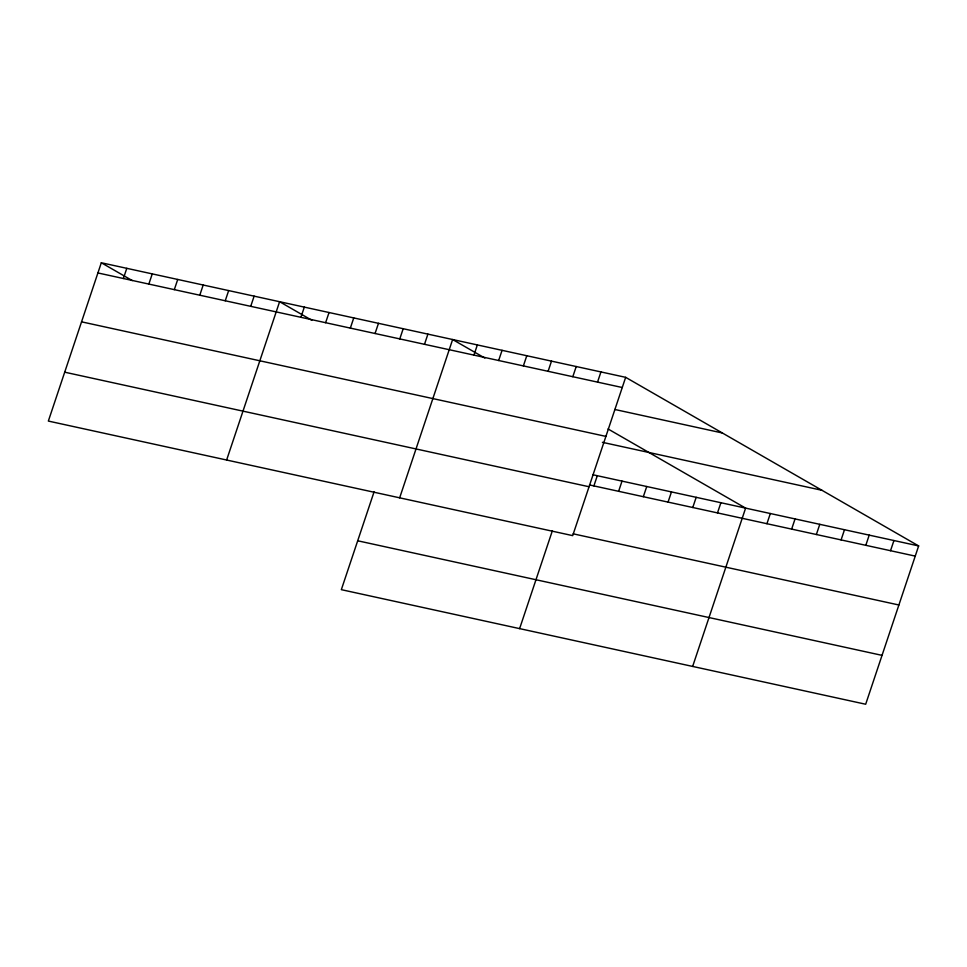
<?xml version="1.0" encoding="UTF-8"?>
<svg xmlns="http://www.w3.org/2000/svg" width="967" height="967" viewBox="0 0 967 967"><rect width="100%" height="100%" fill="white"/><g stroke="black" fill="none" stroke-linecap="round" stroke-linejoin="round"><path stroke-width="1.45" d="M101.317 262.758L48.35 421.068L572.694 535.633L625.661 377.335L101.317 262.758L132.31 280.599M123.377 278.508L126.786 268.33M148.845 284.068L152.254 273.891M174.314 289.641L177.723 279.463M199.782 295.201L203.191 285.023M225.251 300.773L228.659 290.584M250.719 306.334L254.128 296.156M226.629 460.026L279.596 301.716L311.821 320.258M300.906 317.297L304.315 307.119M325.625 322.7L329.034 312.522M350.344 328.103L353.753 317.925M375.063 333.506L378.472 323.316M399.782 338.909L403.191 328.72M374.084 491.816L341.339 589.665L865.683 704.242L918.65 545.932L625.661 377.335M424.501 344.3L427.91 334.123M399.661 497.824L452.629 339.526L484.854 358.068M473.939 355.107L477.347 344.929M498.658 360.51L502.066 350.332M523.377 365.913L526.785 355.735M548.096 371.316L551.504 361.126M572.815 376.707L576.223 366.529M597.533 382.11L600.942 371.932M519.617 628.623L552.362 530.774M593.895 485.893L597.304 475.716M618.614 491.296L622.023 481.119M643.333 496.7L646.742 486.522M668.052 502.103L671.461 491.925M692.771 507.506L696.18 497.328M717.49 512.909L720.899 502.719M692.65 666.432L745.617 508.122L608.062 428.973M766.928 523.703L770.336 513.525M791.647 529.106L795.055 518.928M816.366 534.509L819.774 524.332M841.085 539.912L844.493 529.735M865.803 545.315L869.212 535.126M890.522 550.719L893.931 540.529M97.909 272.948L622.252 387.513M614.746 409.464L722.349 432.974M81.554 321.83L605.898 436.395M602.405 442.318L821.962 490.293M592.94 474.761L918.65 545.932M589.532 484.95L915.241 556.11M64.704 372.186L589.048 486.752M573.177 533.82L898.887 604.991M357.705 540.783L882.037 655.36"/></g></svg>
